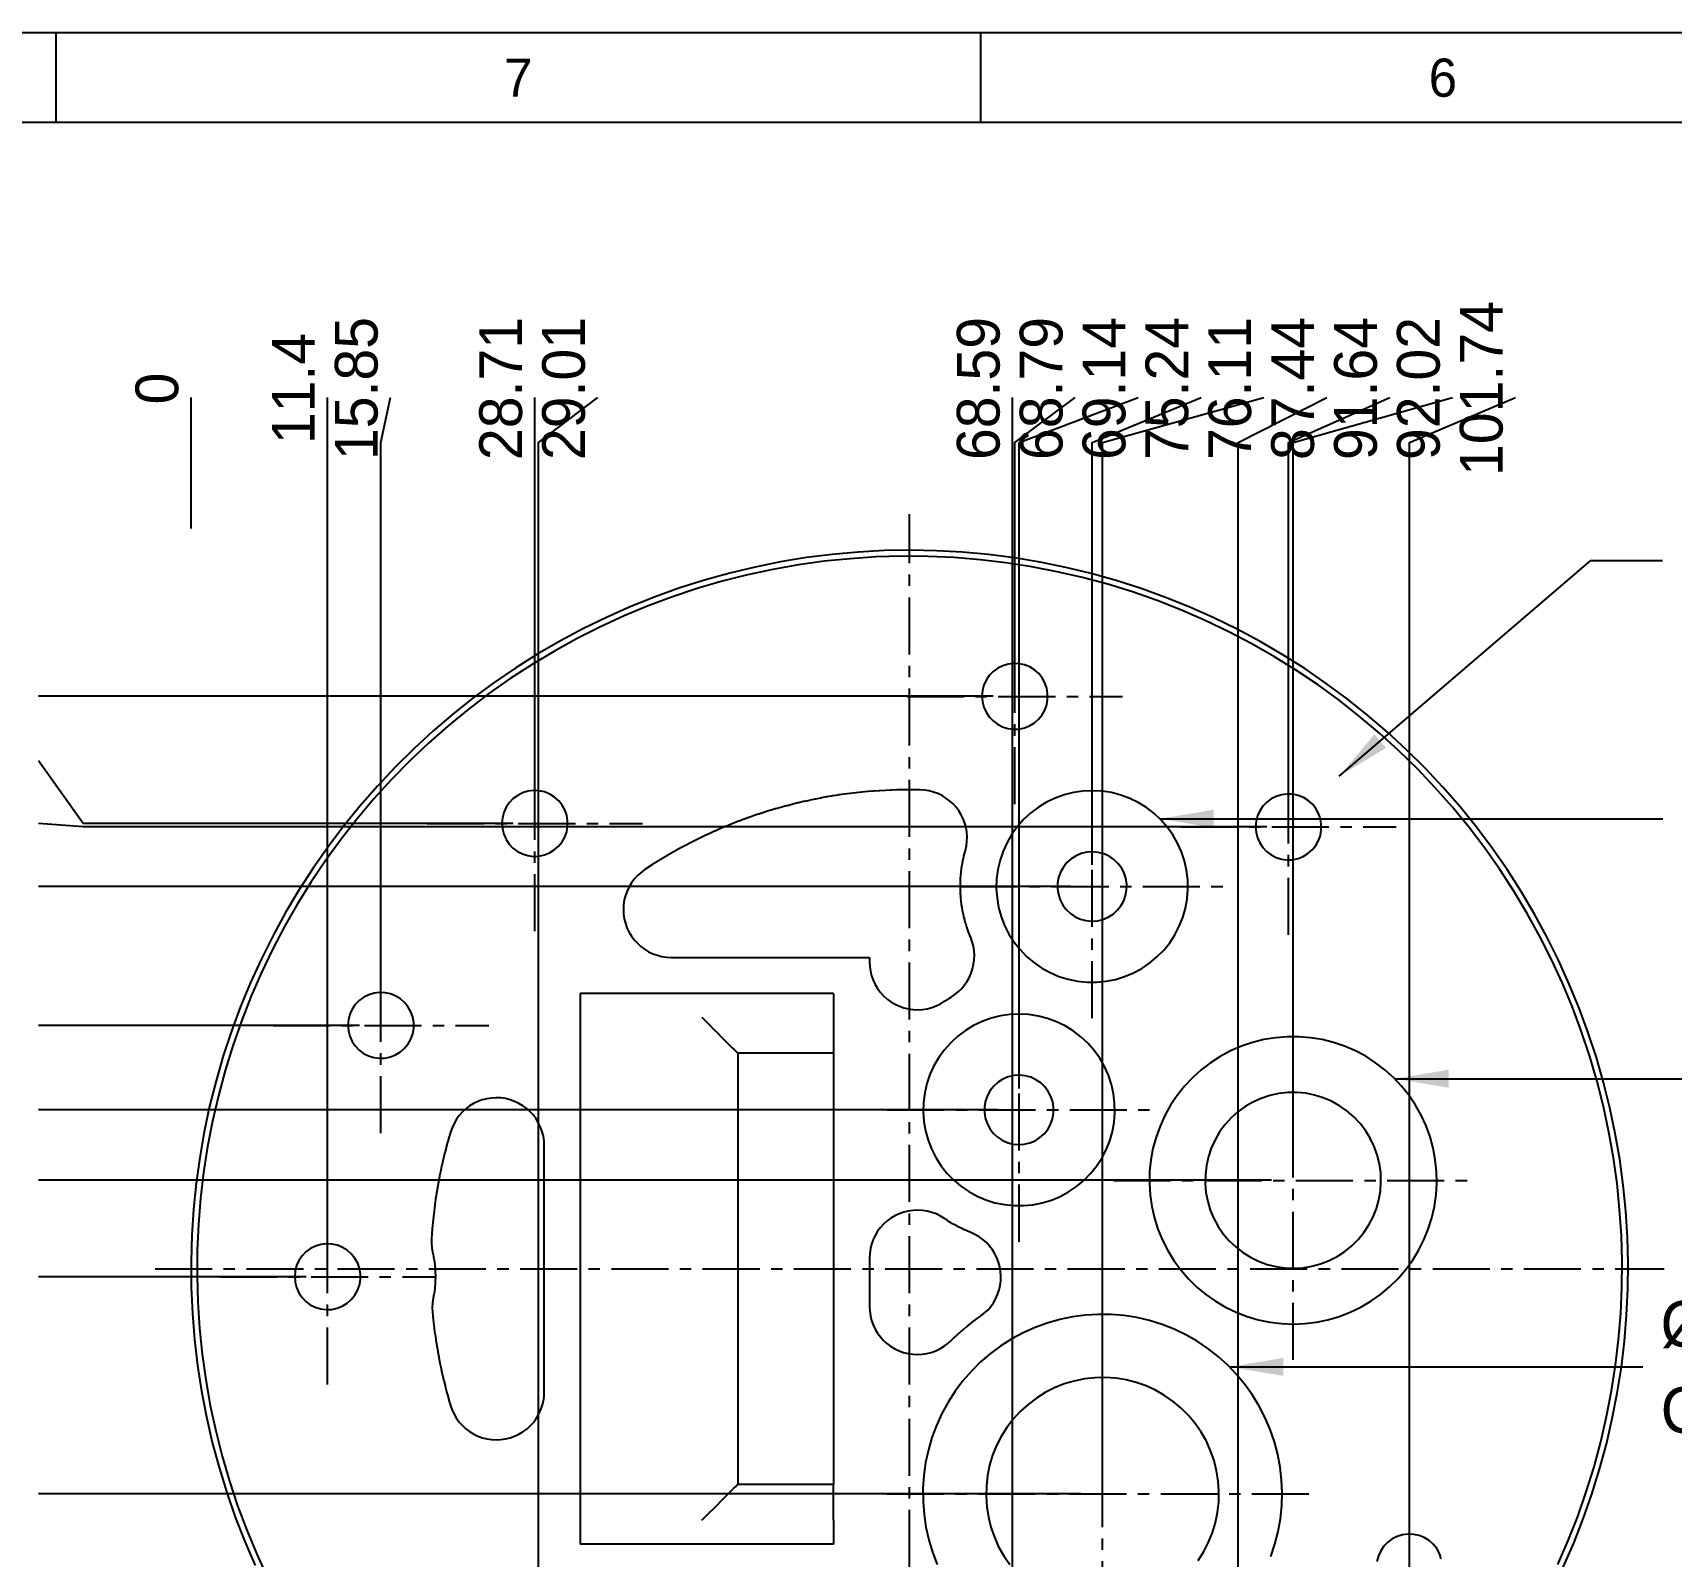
# Model space of a CAD drawing. Header units: millimetres. Extents: x 5 to 427, y 5 to 274.
# Drawn here: x 60.2 to 151.4, y 189.6 to 274.4 of the extents above; entities that cross this region are included whole.
import ezdxf
from ezdxf.enums import TextEntityAlignment as Align

# ---------------------------------------------------------------- set-up
doc = ezdxf.new("R2010")
doc.units = ezdxf.units.MM
doc.linetypes.add('CENTER', pattern=[5.08, 3.175, -0.635, 0.635, -0.635])
for name, color, linetype in [('BORDER', 7, 'CONTINUOUS'), ('CENTER', 1, 'CENTER'), ('DIM', 3, 'CONTINUOUS'), ('TEXT', 7, 'Continuous'), ('THIN', 7, 'CONTINUOUS'), ('VISIBLE', 7, 'CONTINUOUS')]:
    doc.layers.add(name, color=color, linetype=linetype)

msp = doc.modelspace()

# ---------------------------------------------------------------- linework, layer by layer
at = {"layer": 'BORDER'}
msp.add_lwpolyline([(10, 10), (421.8, 10), (421.8, 269.4), (10, 269.4)], close=True, dxfattribs=at)
at = {"layer": 'CENTER'}
for points in [[(109, 163.597), (109, 247.597)], [(114.86, 231.463), (114.86, 243.463)], [(108.86, 237.463), (120.86, 237.463)], [(88.139, 224.388), (88.139, 236.388)], [(130.093, 224.19), (130.093, 236.19)], [(119.162, 219.546), (119.162, 234.212)], [(82.139, 230.388), (94.139, 230.388)], [(124.093, 230.19), (136.093, 230.19)], [(111.828, 226.879), (126.495, 226.879)], [(79.569, 213.146), (79.569, 225.146)], [(115.092, 207.106), (115.092, 221.773)], [(130.348, 200.521), (130.348, 220.521)], [(73.569, 219.146), (85.569, 219.146)], [(107.759, 214.439), (122.425, 214.439)], [(76.603, 199.156), (76.603, 211.156)], [(120.348, 210.521), (140.348, 210.521)], [(67, 205.597), (151, 205.597)], [(70.603, 205.156), (82.603, 205.156)], [(119.74, 181.063), (119.74, 205.063)], [(136.824, 182.997), (136.824, 194.997)], [(107.74, 193.063), (131.74, 193.063)]]:
    msp.add_lwpolyline(points, dxfattribs=at)
at = {"layer": 'DIM'}
for points in [[(69.002, 246.797), (69.002, 251.597), (69.002, 254.097)], [(76.6, 206.356), (76.6, 251.597), (76.6, 254.097)], [(79.566, 220.346), (79.566, 251.597), (80.1, 254.097)], [(88.14, 231.588), (88.14, 251.597), (88.14, 254.097)], [(88.34, 181.84), (88.34, 251.597), (91.64, 254.097)], [(114.726, 174.907), (114.726, 251.597), (114.726, 254.097)], [(114.86, 238.663), (114.86, 251.597), (118.226, 254.097)], [(115.093, 215.639), (115.093, 251.597), (121.726, 254.097)], [(119.16, 228.079), (119.16, 251.597), (125.226, 254.097)], [(119.74, 194.263), (119.74, 251.597), (128.726, 254.097)], [(127.293, 180.057), (127.293, 251.597), (132.226, 254.097)], [(130.093, 231.39), (130.093, 251.597), (135.726, 254.097)], [(130.346, 211.721), (130.346, 251.597), (139.226, 254.097)], [(136.826, 190.197), (136.826, 251.597), (142.726, 254.097)], [(132.922, 233.019), (146.922, 245.019), (150.922, 245.019)], [(113.66, 237.464), (63.002, 237.464), (60.502, 237.464)], [(86.939, 230.39), (63.002, 230.39), (60.502, 233.877)], [(128.893, 230.19), (63.002, 230.19), (60.502, 230.377)], [(122.933, 230.65), (146.933, 230.65), (150.933, 230.65)], [(117.962, 226.877), (63.002, 226.877), (60.502, 226.877)], [(78.369, 219.144), (63.002, 219.144), (60.502, 219.144)], [(136.005, 216.178), (150.005, 216.178), (154.005, 216.178)], [(113.892, 214.437), (63.002, 214.437), (60.502, 214.437)], [(129.148, 210.524), (63.002, 210.524), (60.502, 210.524)], [(75.403, 205.157), (63.002, 205.157), (60.502, 205.157)], [(126.811, 200.134), (145.811, 200.134), (149.811, 200.134)], [(118.54, 193.064), (63.002, 193.064), (60.502, 193.064)]]:
    msp.add_lwpolyline(points, dxfattribs=at)
for points in [[(132.922, 233.019), (135.525, 234.591), (134.874, 235.351)], [(122.933, 230.65), (125.933, 230.15), (125.933, 231.15)], [(136.005, 216.178), (139.005, 215.678), (139.005, 216.678)], [(126.811, 200.134), (129.811, 199.634), (129.811, 200.634)]]:
    msp.add_solid(points, dxfattribs=at)
at = {"layer": 'THIN'}
msp.add_lwpolyline([(5, 5), (426.8, 5), (426.8, 274.4), (5, 274.4)], close=True, dxfattribs=at)
for points in [[(61.475, 274.4), (61.475, 269.4)], [(112.95, 274.4), (112.95, 269.4)]]:
    msp.add_lwpolyline(points, dxfattribs=at)
at = {"layer": 'VISIBLE'}
for points in [[(145.392, 188.997), (145.971, 190.329), (146.501, 191.682), (146.982, 193.053), (147.412, 194.44), (147.792, 195.842), (148.12, 197.257), (148.397, 198.683), (148.623, 200.118), (148.795, 201.561), (148.916, 203.008), (148.983, 204.459), (148.998, 205.912), (148.961, 207.364), (148.87, 208.814), (148.727, 210.26), (148.531, 211.699), (148.284, 213.131), (147.984, 214.552), (147.633, 215.962), (147.232, 217.358), (146.779, 218.738), (146.277, 220.101), (145.726, 221.445), (145.126, 222.769), (144.479, 224.069), (143.785, 225.345), (143.045, 226.595), (142.26, 227.818), (141.431, 229.011), (140.56, 230.173), (139.646, 231.303), (138.693, 232.398), (137.7, 233.459), (136.669, 234.483), (135.602, 235.468), (134.5, 236.415), (133.364, 237.32), (132.196, 238.184), (130.998, 239.005), (129.77, 239.782), (128.515, 240.513), (127.235, 241.199), (125.93, 241.838), (124.603, 242.428), (123.255, 242.971), (121.889, 243.464), (120.505, 243.907), (119.106, 244.299), (117.694, 244.641), (116.271, 244.931), (114.838, 245.169), (113.397, 245.355), (111.951, 245.488), (110.5, 245.569), (109.048, 245.597), (107.595, 245.572), (106.145, 245.495), (104.698, 245.365), (103.257, 245.183), (101.823, 244.948), (100.399, 244.662), (98.986, 244.324), (97.587, 243.934), (96.202, 243.495), (94.834, 243.005), (93.485, 242.466), (92.157, 241.878), (90.851, 241.243), (89.568, 240.56), (88.311, 239.832), (87.082, 239.058), (85.882, 238.24), (84.711, 237.379), (83.573, 236.476), (82.469, 235.533), (81.399, 234.549), (80.366, 233.528), (79.371, 232.47), (78.415, 231.376), (77.499, 230.249), (76.625, 229.089), (75.793, 227.898), (75.005, 226.677), (74.262, 225.429), (73.565, 224.155), (72.914, 222.856), (72.311, 221.534), (71.757, 220.191), (71.252, 218.829), (70.796, 217.45), (70.391, 216.055), (70.037, 214.646), (69.734, 213.225), (69.483, 211.795), (69.284, 210.356), (69.137, 208.91), (69.043, 207.461), (69.002, 206.009), (69.013, 204.556), (69.077, 203.105), (69.194, 201.657), (69.363, 200.214), (69.585, 198.778), (69.859, 197.352), (70.184, 195.936), (70.56, 194.533), (70.987, 193.144), (71.465, 191.772), (71.991, 190.418), (72.567, 189.085)], [(145.089, 189.135), (145.666, 190.464), (146.194, 191.813), (146.673, 193.181), (147.101, 194.565), (147.479, 195.964), (147.805, 197.376), (148.079, 198.799), (148.301, 200.23), (148.471, 201.669), (148.588, 203.114), (148.653, 204.561), (148.664, 206.01), (148.623, 207.458), (148.528, 208.904), (148.381, 210.346), (148.181, 211.781), (147.929, 213.208), (147.625, 214.624), (147.27, 216.029), (146.863, 217.42), (146.406, 218.795), (145.899, 220.152), (145.343, 221.49), (144.739, 222.807), (144.086, 224.101), (143.387, 225.37), (142.642, 226.612), (141.852, 227.827), (141.018, 229.012), (140.142, 230.166), (139.224, 231.287), (138.265, 232.373), (137.268, 233.424), (136.233, 234.438), (135.161, 235.414), (134.055, 236.349), (132.915, 237.244), (131.743, 238.096), (130.541, 238.905), (129.31, 239.67), (128.052, 240.389), (126.769, 241.061), (125.462, 241.687), (124.133, 242.264), (122.783, 242.792), (121.416, 243.271), (120.032, 243.699), (118.633, 244.076), (117.221, 244.402), (115.798, 244.677), (114.366, 244.899), (112.927, 245.069), (111.483, 245.186), (110.036, 245.25), (108.587, 245.262), (107.138, 245.22), (105.693, 245.126), (104.251, 244.979), (102.816, 244.779), (101.389, 244.527), (99.972, 244.223), (98.568, 243.868), (97.177, 243.461), (95.802, 243.004), (94.445, 242.497), (93.107, 241.941), (91.79, 241.336), (90.496, 240.684), (89.227, 239.985), (87.984, 239.239), (86.77, 238.449), (85.585, 237.616), (84.431, 236.739), (83.31, 235.821), (82.223, 234.863), (81.172, 233.865), (80.158, 232.83), (79.183, 231.759), (78.247, 230.652), (77.353, 229.512), (76.501, 228.341), (75.692, 227.138), (74.927, 225.908), (74.208, 224.65), (73.535, 223.366), (72.91, 222.059), (72.333, 220.73), (71.805, 219.381), (71.326, 218.013), (70.898, 216.629), (70.52, 215.23), (70.194, 213.818), (69.92, 212.396), (69.698, 210.964), (69.528, 209.525), (69.411, 208.081), (69.346, 206.633), (69.335, 205.184), (69.377, 203.736), (69.471, 202.29), (69.618, 200.849), (69.818, 199.414), (70.07, 197.987), (70.374, 196.57), (70.729, 195.165), (71.136, 193.775), (71.593, 192.4), (72.1, 191.042), (72.656, 189.704), (73.261, 188.387)], [(116.528, 236.702), (116.632, 236.995), (116.686, 237.301), (116.687, 237.612), (116.635, 237.919), (116.533, 238.212), (116.382, 238.484), (116.187, 238.727), (115.955, 238.933), (115.69, 239.097), (115.402, 239.214), (115.099, 239.28), (114.788, 239.295), (114.479, 239.256), (114.182, 239.166), (113.904, 239.027), (113.653, 238.843), (113.437, 238.619), (113.262, 238.362), (113.133, 238.079), (113.054, 237.779), (113.026, 237.469), (113.051, 237.159), (113.129, 236.858), (113.256, 236.574), (113.429, 236.316), (113.644, 236.091), (113.893, 235.905), (114.17, 235.764), (114.467, 235.672), (114.775, 235.631), (115.086, 235.644), (115.39, 235.708), (115.679, 235.823), (115.945, 235.985), (116.179, 236.19), (116.375, 236.431), (116.528, 236.702)], [(89.807, 229.627), (89.911, 229.92), (89.965, 230.226), (89.966, 230.537), (89.914, 230.844), (89.812, 231.137), (89.661, 231.409), (89.467, 231.652), (89.234, 231.858), (88.97, 232.022), (88.681, 232.139), (88.378, 232.206), (88.067, 232.22), (87.758, 232.181), (87.461, 232.091), (87.183, 231.952), (86.932, 231.768), (86.716, 231.544), (86.541, 231.287), (86.412, 231.005), (86.333, 230.704), (86.305, 230.394), (86.331, 230.084), (86.408, 229.783), (86.535, 229.499), (86.708, 229.241), (86.923, 229.016), (87.172, 228.83), (87.449, 228.689), (87.746, 228.597), (88.055, 228.556), (88.365, 228.569), (88.669, 228.633), (88.958, 228.748), (89.224, 228.91), (89.458, 229.115), (89.654, 229.356), (89.807, 229.627)], [(103.452, 231.68), (103.42, 231.673)], [(103.74, 231.74), (103.452, 231.68)], [(103.772, 231.746), (103.74, 231.74)], [(104.062, 231.803), (103.772, 231.746)], [(104.094, 231.809), (104.062, 231.803)], [(104.383, 231.861), (104.094, 231.809)], [(104.416, 231.867), (104.383, 231.861)], [(104.706, 231.916), (104.416, 231.867)], [(104.738, 231.921), (104.706, 231.916)], [(105.029, 231.967), (104.738, 231.921)], [(105.062, 231.971), (105.029, 231.967)], [(105.353, 232.013), (105.062, 231.971)], [(105.386, 232.018), (105.353, 232.013)], [(105.678, 232.056), (105.386, 232.018)], [(105.71, 232.06), (105.678, 232.056)], [(106.003, 232.095), (105.71, 232.06)], [(106.035, 232.098), (106.003, 232.095)], [(106.328, 232.13), (106.035, 232.098)], [(106.361, 232.133), (106.328, 232.13)], [(106.654, 232.16), (106.361, 232.133)], [(106.687, 232.163), (106.654, 232.16)], [(106.98, 232.187), (106.687, 232.163)], [(107.013, 232.19), (106.98, 232.187)], [(107.307, 232.21), (107.013, 232.19)], [(107.339, 232.212), (107.307, 232.21)], [(107.633, 232.229), (107.339, 232.212)], [(107.666, 232.23), (107.633, 232.229)], [(107.96, 232.243), (107.666, 232.23)], [(107.993, 232.245), (107.96, 232.243)], [(108.287, 232.254), (107.993, 232.245)], [(108.32, 232.255), (108.287, 232.254)], [(108.614, 232.261), (108.32, 232.255)], [(108.647, 232.261), (108.614, 232.261)], [(108.942, 232.264), (108.647, 232.261)], [(108.974, 232.264), (108.942, 232.264)], [(109.269, 232.262), (108.974, 232.264)], [(109.302, 232.262), (109.269, 232.262)], [(109.582, 232.257), (109.302, 232.262)], [(109.837, 232.241), (109.582, 232.257)], [(110.089, 232.2), (109.837, 232.241)], [(110.336, 232.135), (110.089, 232.2)], [(110.576, 232.047), (110.336, 232.135)], [(110.807, 231.936), (110.576, 232.047)], [(111.025, 231.803), (110.807, 231.936)], [(111.231, 231.651), (111.025, 231.803)], [(124.014, 224.666), (124.21, 225.16), (124.356, 225.671), (124.451, 226.194), (124.493, 226.724), (124.482, 227.256), (124.418, 227.784), (124.301, 228.303), (124.134, 228.807), (123.917, 229.293), (123.654, 229.754), (123.345, 230.187), (122.995, 230.587), (122.606, 230.951), (122.184, 231.273), (121.731, 231.552), (121.253, 231.785), (120.754, 231.969), (120.24, 232.102), (119.714, 232.184), (119.183, 232.212), (118.652, 232.188), (118.126, 232.111), (117.61, 231.982), (117.11, 231.802), (116.63, 231.573), (116.175, 231.298), (115.75, 230.979), (115.359, 230.619), (115.005, 230.221), (114.693, 229.791), (114.426, 229.332), (114.205, 228.848), (114.034, 228.345), (113.913, 227.827), (113.845, 227.299), (113.829, 226.768), (113.867, 226.238), (113.957, 225.714), (114.099, 225.201), (114.291, 224.705), (114.532, 224.231), (114.819, 223.784), (115.148, 223.366), (115.518, 222.984), (115.924, 222.641), (116.362, 222.34), (116.828, 222.083), (117.317, 221.875), (117.824, 221.716), (118.345, 221.609), (118.874, 221.554), (119.406, 221.551), (119.935, 221.602), (120.456, 221.705), (120.965, 221.86), (121.456, 222.064), (121.924, 222.317), (122.364, 222.615), (122.773, 222.955), (123.146, 223.334), (123.479, 223.748), (123.769, 224.194), (124.014, 224.666)], [(131.761, 229.429), (131.866, 229.722), (131.919, 230.028), (131.92, 230.339), (131.869, 230.646), (131.766, 230.94), (131.616, 231.212), (131.421, 231.454), (131.188, 231.66), (130.924, 231.824), (130.636, 231.941), (130.332, 232.008), (130.022, 232.022), (129.713, 231.984), (129.415, 231.894), (129.137, 231.755), (128.887, 231.571), (128.671, 231.347), (128.496, 231.09), (128.367, 230.807), (128.287, 230.506), (128.26, 230.196), (128.285, 229.887), (128.363, 229.585), (128.49, 229.302), (128.663, 229.043), (128.877, 228.818), (129.127, 228.632), (129.404, 228.491), (129.701, 228.399), (130.009, 228.359), (130.32, 228.371), (130.624, 228.435), (130.913, 228.55), (131.178, 228.712), (131.412, 228.917), (131.609, 229.158), (131.761, 229.429)], [(100.27, 230.794), (99.992, 230.696)], [(100.301, 230.805), (100.27, 230.794)], [(100.58, 230.9), (100.301, 230.805)], [(100.611, 230.91), (100.58, 230.9)], [(100.891, 231.001), (100.611, 230.91)], [(100.922, 231.011), (100.891, 231.001)], [(101.203, 231.099), (100.922, 231.011)], [(101.235, 231.108), (101.203, 231.099)], [(101.517, 231.192), (101.235, 231.108)], [(101.548, 231.201), (101.517, 231.192)], [(101.831, 231.282), (101.548, 231.201)], [(101.863, 231.291), (101.831, 231.282)], [(102.147, 231.368), (101.863, 231.291)], [(102.179, 231.377), (102.147, 231.368)], [(102.464, 231.45), (102.179, 231.377)], [(102.496, 231.458), (102.464, 231.45)], [(102.782, 231.529), (102.496, 231.458)], [(102.813, 231.536), (102.782, 231.529)], [(103.1, 231.603), (102.813, 231.536)], [(103.132, 231.61), (103.1, 231.603)], [(103.42, 231.673), (103.132, 231.61)], [(111.42, 231.479), (111.231, 231.651)], [(111.592, 231.29), (111.42, 231.479)], [(111.745, 231.085), (111.592, 231.29)], [(111.878, 230.867), (111.745, 231.085)], [(111.99, 230.637), (111.878, 230.867)], [(98.14, 229.952), (97.872, 229.831)], [(98.17, 229.966), (98.14, 229.952)], [(98.44, 230.084), (98.17, 229.966)], [(98.47, 230.097), (98.44, 230.084)], [(98.741, 230.212), (98.47, 230.097)], [(98.771, 230.224), (98.741, 230.212)], [(99.044, 230.336), (98.771, 230.224)], [(99.074, 230.348), (99.044, 230.336)], [(99.348, 230.456), (99.074, 230.348)], [(99.379, 230.468), (99.348, 230.456)], [(99.654, 230.573), (99.379, 230.468)], [(99.685, 230.584), (99.654, 230.573)], [(99.961, 230.685), (99.685, 230.584)], [(99.992, 230.696), (99.961, 230.685)], [(112.079, 230.397), (111.99, 230.637)], [(112.144, 230.15), (112.079, 230.397)], [(112.186, 229.898), (112.144, 230.15)], [(112.203, 229.643), (112.186, 229.898)], [(96.119, 228.947), (96.091, 228.931)], [(96.378, 229.088), (96.119, 228.947)], [(96.407, 229.103), (96.378, 229.088)], [(96.667, 229.241), (96.407, 229.103)], [(96.696, 229.256), (96.667, 229.241)], [(96.958, 229.39), (96.696, 229.256)], [(96.987, 229.405), (96.958, 229.39)], [(97.251, 229.536), (96.987, 229.405)], [(97.28, 229.551), (97.251, 229.536)], [(97.546, 229.679), (97.28, 229.551)], [(97.575, 229.693), (97.546, 229.679)], [(97.842, 229.817), (97.575, 229.693)], [(97.872, 229.831), (97.842, 229.817)], [(112.108, 228.884), (112.164, 229.133)], [(112.164, 229.133), (112.196, 229.387)], [(112.196, 229.387), (112.203, 229.643)], [(94.684, 228.095), (94.436, 227.936)], [(94.712, 228.113), (94.684, 228.095)], [(94.961, 228.269), (94.712, 228.113)], [(94.989, 228.287), (94.961, 228.269)], [(95.241, 228.44), (94.989, 228.287)], [(95.269, 228.457), (95.241, 228.44)], [(95.522, 228.607), (95.269, 228.457)], [(95.55, 228.624), (95.522, 228.607)], [(95.805, 228.771), (95.55, 228.624)], [(95.834, 228.787), (95.805, 228.771)], [(96.091, 228.931), (95.834, 228.787)], [(111.917, 228.017), (111.922, 228.049)], [(111.922, 228.049), (111.947, 228.194)], [(111.947, 228.194), (111.953, 228.226)], [(111.953, 228.226), (111.982, 228.371)], [(111.982, 228.371), (111.988, 228.403)], [(111.988, 228.403), (112.02, 228.546)], [(112.02, 228.546), (112.028, 228.578)], [(112.028, 228.578), (112.064, 228.721)], [(112.064, 228.721), (112.072, 228.753)], [(112.072, 228.753), (112.108, 228.884)], [(120.918, 226.078), (121.026, 226.378), (121.083, 226.692), (121.088, 227.01), (121.04, 227.326), (120.941, 227.629), (120.793, 227.911), (120.601, 228.166), (120.369, 228.385), (120.105, 228.563), (119.815, 228.696), (119.507, 228.778), (119.19, 228.809), (118.872, 228.788), (118.561, 228.714), (118.268, 228.59), (117.998, 228.42), (117.761, 228.207), (117.561, 227.958), (117.405, 227.68), (117.297, 227.38), (117.24, 227.067), (117.236, 226.748), (117.284, 226.433), (117.383, 226.13), (117.53, 225.847), (117.722, 225.593), (117.954, 225.373), (118.218, 225.195), (118.508, 225.063), (118.816, 224.98), (119.133, 224.949), (119.452, 224.971), (119.762, 225.044), (120.055, 225.168), (120.325, 225.339), (120.563, 225.551), (120.762, 225.8), (120.918, 226.078)], [(93.679, 227.297), (93.522, 227.087)], [(93.856, 227.491), (93.679, 227.297)], [(94.051, 227.666), (93.856, 227.491)], [(94.262, 227.821), (94.051, 227.666)], [(94.409, 227.918), (94.262, 227.821)], [(94.436, 227.936), (94.409, 227.918)], [(111.829, 226.974), (111.832, 227.121)], [(111.832, 227.121), (111.834, 227.154)], [(111.834, 227.154), (111.841, 227.301)], [(111.841, 227.301), (111.843, 227.334)], [(111.843, 227.334), (111.853, 227.481)], [(111.853, 227.481), (111.856, 227.513)], [(111.856, 227.513), (111.87, 227.66)], [(111.87, 227.66), (111.874, 227.692)], [(111.874, 227.692), (111.891, 227.838)], [(111.891, 227.838), (111.896, 227.871)], [(111.896, 227.871), (111.917, 228.017)], [(93.185, 226.38), (93.12, 226.126)], [(93.274, 226.626), (93.185, 226.38)], [(93.387, 226.863), (93.274, 226.626)], [(93.522, 227.087), (93.387, 226.863)], [(111.829, 226.941), (111.829, 226.974)], [(111.829, 226.794), (111.829, 226.941)], [(111.829, 226.761), (111.829, 226.794)], [(111.833, 226.614), (111.829, 226.761)], [(111.834, 226.581), (111.833, 226.614)], [(111.842, 226.434), (111.834, 226.581)], [(111.844, 226.402), (111.842, 226.434)], [(111.855, 226.255), (111.844, 226.402)], [(111.858, 226.222), (111.855, 226.255)], [(111.873, 226.076), (111.858, 226.222)], [(93.081, 225.866), (93.067, 225.605)], [(93.067, 225.605), (93.079, 225.343)], [(93.079, 225.343), (93.117, 225.083)], [(93.12, 226.126), (93.081, 225.866)], [(111.876, 226.043), (111.873, 226.076)], [(111.894, 225.897), (111.876, 226.043)], [(111.899, 225.865), (111.894, 225.897)], [(111.921, 225.719), (111.899, 225.865)], [(111.926, 225.687), (111.921, 225.719)], [(111.951, 225.542), (111.926, 225.687)], [(111.957, 225.509), (111.951, 225.542)], [(111.986, 225.365), (111.957, 225.509)], [(111.993, 225.333), (111.986, 225.365)], [(112.026, 225.189), (111.993, 225.333)], [(93.117, 225.083), (93.18, 224.829)], [(93.18, 224.829), (93.268, 224.582)], [(93.268, 224.582), (93.38, 224.345)], [(112.033, 225.158), (112.026, 225.189)], [(112.069, 225.015), (112.033, 225.158)], [(112.078, 224.983), (112.069, 225.015)], [(112.117, 224.841), (112.078, 224.983)], [(112.126, 224.81), (112.117, 224.841)], [(112.169, 224.669), (112.126, 224.81)], [(112.179, 224.638), (112.169, 224.669)], [(112.226, 224.498), (112.179, 224.638)], [(112.236, 224.467), (112.226, 224.498)], [(112.286, 224.329), (112.236, 224.467)], [(93.38, 224.345), (93.514, 224.119)], [(93.514, 224.119), (93.67, 223.909)], [(93.67, 223.909), (93.846, 223.714)], [(93.846, 223.714), (94.04, 223.538)], [(94.04, 223.538), (94.25, 223.381)], [(112.298, 224.298), (112.286, 224.329)], [(112.351, 224.161), (112.298, 224.298)], [(112.363, 224.13), (112.351, 224.161)], [(112.403, 224.034), (112.363, 224.13)], [(112.489, 223.796), (112.403, 224.034)], [(112.552, 223.552), (112.489, 223.796)], [(112.592, 223.302), (112.552, 223.552)], [(94.25, 223.381), (94.475, 223.246)], [(94.475, 223.246), (94.712, 223.134)], [(94.712, 223.134), (94.958, 223.046)], [(94.958, 223.046), (95.213, 222.982)], [(95.213, 222.982), (95.472, 222.943)], [(95.472, 222.943), (95.734, 222.93)], [(95.734, 222.93), (106.701, 222.93)], [(106.701, 222.93), (106.763, 222.927)], [(106.763, 222.927), (106.766, 222.865)], [(106.766, 222.865), (106.766, 222.684)], [(106.766, 222.684), (106.779, 222.421)], [(112.567, 222.545), (112.599, 222.796)], [(112.607, 223.049), (112.592, 223.302)], [(112.599, 222.796), (112.607, 223.049)], [(106.779, 222.421), (106.818, 222.16)], [(106.818, 222.16), (106.882, 221.905)], [(106.882, 221.905), (106.972, 221.657)], [(106.972, 221.657), (107.085, 221.419)], [(112.208, 221.605), (112.331, 221.827)], [(112.331, 221.827), (112.432, 222.058)], [(112.432, 222.058), (112.511, 222.299)], [(112.511, 222.299), (112.567, 222.545)], [(81.237, 218.385), (81.341, 218.678), (81.395, 218.985), (81.396, 219.296), (81.344, 219.602), (81.242, 219.896), (81.091, 220.168), (80.897, 220.41), (80.664, 220.617), (80.4, 220.781), (80.111, 220.897), (79.808, 220.964), (79.497, 220.978), (79.189, 220.94), (78.891, 220.85), (78.613, 220.711), (78.362, 220.527), (78.146, 220.303), (77.971, 220.046), (77.842, 219.763), (77.763, 219.462), (77.735, 219.153), (77.761, 218.843), (77.838, 218.541), (77.965, 218.258), (78.138, 217.999), (78.353, 217.774), (78.602, 217.588), (78.879, 217.448), (79.176, 217.355), (79.485, 217.315), (79.795, 217.327), (80.099, 217.392), (80.388, 217.506), (80.654, 217.669), (80.888, 217.873), (81.084, 218.115), (81.237, 218.385)], [(104.766, 220.93), (90.666, 220.93)], [(90.666, 220.93), (90.666, 190.264)], [(104.766, 220.93), (104.766, 219.597)], [(107.085, 221.419), (107.221, 221.194)], [(107.221, 221.194), (107.379, 220.983)], [(107.379, 220.983), (107.557, 220.789)], [(107.557, 220.789), (107.753, 220.613)], [(111.315, 220.725), (111.526, 220.865)], [(111.526, 220.865), (111.722, 221.025)], [(111.722, 221.025), (111.902, 221.203)], [(111.902, 221.203), (112.064, 221.397)], [(112.064, 221.397), (112.208, 221.605)], [(107.753, 220.613), (107.965, 220.457)], [(107.965, 220.457), (108.192, 220.323)], [(108.192, 220.323), (108.431, 220.213)], [(108.431, 220.213), (108.68, 220.126)], [(108.68, 220.126), (108.936, 220.064)], [(108.936, 220.064), (109.196, 220.028)], [(109.196, 220.028), (109.46, 220.017)], [(109.46, 220.017), (109.723, 220.033)], [(109.723, 220.033), (109.983, 220.074)], [(109.983, 220.074), (110.237, 220.141)], [(110.237, 220.141), (110.484, 220.233)], [(110.484, 220.233), (110.721, 220.349)], [(110.721, 220.349), (110.945, 220.487)], [(110.945, 220.487), (110.947, 220.489)], [(110.947, 220.489), (111.07, 220.571)], [(111.07, 220.571), (111.097, 220.589)], [(111.097, 220.589), (111.221, 220.668)], [(111.221, 220.668), (111.249, 220.685)], [(111.249, 220.685), (111.315, 220.725)], [(97.433, 219.597), (97.657, 219.373), (97.878, 219.152), (98.093, 218.937), (98.301, 218.729), (98.497, 218.533), (98.68, 218.35), (98.847, 218.183), (98.997, 218.033), (99.126, 217.904), (99.235, 217.795), (99.321, 217.709), (99.383, 217.647), (99.42, 217.61), (99.433, 217.597)], [(104.766, 219.597), (104.766, 219.373), (104.766, 219.152), (104.766, 218.937), (104.766, 218.729), (104.766, 218.533), (104.766, 218.35), (104.766, 218.183), (104.766, 218.033), (104.766, 217.904), (104.766, 217.795), (104.766, 217.709), (104.766, 217.647), (104.766, 217.61), (104.766, 217.597)], [(119.944, 212.226), (120.141, 212.72), (120.287, 213.231), (120.381, 213.755), (120.423, 214.285), (120.412, 214.816), (120.348, 215.344), (120.232, 215.863), (120.065, 216.368), (119.848, 216.853), (119.584, 217.315), (119.275, 217.748), (118.925, 218.148), (118.537, 218.511), (118.114, 218.834), (117.662, 219.113), (117.184, 219.346), (116.685, 219.529), (116.17, 219.663), (115.645, 219.744), (115.114, 219.773), (114.583, 219.748), (114.057, 219.671), (113.541, 219.542), (113.04, 219.362), (112.56, 219.134), (112.106, 218.858), (111.681, 218.539), (111.289, 218.179), (110.936, 217.782), (110.624, 217.351), (110.356, 216.892), (110.135, 216.408), (109.964, 215.905), (109.844, 215.387), (109.775, 214.86), (109.76, 214.328), (109.797, 213.798), (109.888, 213.274), (110.029, 212.762), (110.222, 212.266), (110.462, 211.792), (110.749, 211.344), (111.079, 210.927), (111.448, 210.545), (111.854, 210.201), (112.292, 209.9), (112.758, 209.644), (113.247, 209.435), (113.755, 209.276), (114.276, 209.169), (114.804, 209.114), (115.336, 209.112), (115.865, 209.163), (116.387, 209.266), (116.896, 209.42), (117.386, 209.625), (117.854, 209.877), (118.295, 210.175), (118.704, 210.515), (119.076, 210.894), (119.41, 211.308), (119.7, 211.754), (119.944, 212.226)], [(137.627, 207.201), (137.873, 207.805), (138.07, 208.428), (138.215, 209.064), (138.307, 209.71), (138.347, 210.362), (138.333, 211.014), (138.266, 211.663), (138.147, 212.305), (137.976, 212.935), (137.754, 213.548), (137.482, 214.142), (137.163, 214.711), (136.799, 215.253), (136.392, 215.763), (135.945, 216.238), (135.46, 216.675), (134.942, 217.071), (134.392, 217.424), (133.816, 217.73), (133.217, 217.989), (132.599, 218.198), (131.966, 218.356), (131.322, 218.462), (130.671, 218.515), (130.019, 218.514), (129.368, 218.461), (128.724, 218.355), (128.091, 218.196), (127.473, 217.987), (126.874, 217.727), (126.298, 217.42), (125.749, 217.067), (125.231, 216.671), (124.747, 216.233), (124.3, 215.757), (123.893, 215.247), (123.53, 214.705), (123.211, 214.135), (122.941, 213.542), (122.719, 212.928), (122.548, 212.298), (122.429, 211.656), (122.363, 211.007), (122.35, 210.354), (122.39, 209.703), (122.484, 209.057), (122.629, 208.421), (122.826, 207.799), (123.073, 207.195), (123.368, 206.613), (123.71, 206.057), (124.096, 205.531), (124.524, 205.037), (124.99, 204.581), (125.492, 204.164), (126.026, 203.789), (126.589, 203.459), (127.177, 203.176), (127.787, 202.942), (128.413, 202.759), (129.052, 202.627), (129.7, 202.548), (130.352, 202.521), (131.004, 202.548), (131.652, 202.628), (132.291, 202.761), (132.917, 202.945), (133.526, 203.179), (134.114, 203.463), (134.677, 203.793), (135.211, 204.168), (135.712, 204.586), (136.178, 205.043), (136.605, 205.536), (136.991, 206.063), (137.332, 206.619), (137.627, 207.201)], [(104.766, 217.597), (99.433, 217.597)], [(99.433, 217.597), (99.433, 193.597)], [(104.766, 217.597), (104.766, 193.597)], [(116.848, 213.638), (116.956, 213.938), (117.013, 214.252), (117.018, 214.571), (116.97, 214.886), (116.871, 215.189), (116.723, 215.472), (116.531, 215.726), (116.3, 215.945), (116.035, 216.124), (115.745, 216.256), (115.437, 216.339), (115.12, 216.37), (114.802, 216.348), (114.492, 216.274), (114.198, 216.15), (113.929, 215.98), (113.691, 215.767), (113.492, 215.519), (113.336, 215.241), (113.228, 214.941), (113.171, 214.627), (113.166, 214.308), (113.214, 213.993), (113.313, 213.69), (113.461, 213.407), (113.653, 213.153), (113.884, 212.934), (114.149, 212.755), (114.439, 212.623), (114.747, 212.54), (115.064, 212.509), (115.382, 212.531), (115.692, 212.605), (115.986, 212.729), (116.255, 212.899), (116.493, 213.111), (116.692, 213.36), (116.848, 213.638)], [(134.802, 208.49), (134.987, 208.958), (135.123, 209.444), (135.209, 209.94), (135.243, 210.443), (135.225, 210.947), (135.155, 211.446), (135.035, 211.935), (134.864, 212.41), (134.646, 212.864), (134.383, 213.293), (134.076, 213.693), (133.73, 214.06), (133.348, 214.389), (132.935, 214.677), (132.494, 214.921), (132.03, 215.118), (131.548, 215.267), (131.054, 215.365), (130.552, 215.412), (130.049, 215.407), (129.548, 215.35), (129.055, 215.242), (128.577, 215.084), (128.117, 214.878), (127.681, 214.625), (127.273, 214.329), (126.898, 213.993), (126.559, 213.62), (126.261, 213.214), (126.006, 212.779), (125.796, 212.321), (125.635, 211.843), (125.525, 211.351), (125.465, 210.851), (125.457, 210.347), (125.501, 209.845), (125.596, 209.35), (125.741, 208.868), (125.936, 208.403), (126.177, 207.96), (126.462, 207.545), (126.789, 207.161), (127.153, 206.813), (127.552, 206.504), (127.979, 206.238), (128.432, 206.017), (128.906, 205.844), (129.394, 205.72), (129.893, 205.648), (130.396, 205.627), (130.899, 205.658), (131.397, 205.74), (131.883, 205.873), (132.352, 206.055), (132.801, 206.285), (133.224, 206.56), (133.616, 206.876), (133.973, 207.232), (134.292, 207.622), (134.569, 208.043), (134.802, 208.49)], [(84.295, 214.502), (84.102, 214.325)], [(84.505, 214.66), (84.295, 214.502)], [(84.729, 214.796), (84.505, 214.66)], [(84.966, 214.909), (84.729, 214.796)], [(85.213, 214.999), (84.966, 214.909)], [(85.467, 215.064), (85.213, 214.999)], [(85.726, 215.104), (85.467, 215.064)], [(85.988, 215.118), (85.726, 215.104)], [(86.25, 215.106), (85.988, 215.118)], [(86.51, 215.069), (86.25, 215.106)], [(86.765, 215.006), (86.51, 215.069)], [(87.012, 214.918), (86.765, 215.006)], [(87.25, 214.807), (87.012, 214.918)], [(87.475, 214.672), (87.25, 214.807)], [(87.686, 214.517), (87.475, 214.672)], [(87.881, 214.341), (87.686, 214.517)], [(83.528, 213.453), (83.442, 213.206)], [(83.639, 213.691), (83.528, 213.453)], [(83.772, 213.917), (83.639, 213.691)], [(83.927, 214.129), (83.772, 213.917)], [(84.102, 214.325), (83.927, 214.129)], [(88.058, 214.147), (87.881, 214.341)], [(88.214, 213.936), (88.058, 214.147)], [(88.35, 213.711), (88.214, 213.936)], [(88.462, 213.474), (88.35, 213.711)], [(88.551, 213.227), (88.462, 213.474)], [(83.284, 212.654), (83.207, 212.369)], [(83.292, 212.685), (83.284, 212.654)], [(83.372, 212.969), (83.292, 212.685)], [(83.381, 213), (83.372, 212.969)], [(83.442, 213.206), (83.381, 213)], [(88.615, 212.973), (88.551, 213.227)], [(88.653, 212.713), (88.615, 212.973)], [(88.666, 212.451), (88.653, 212.713)], [(83.041, 211.702), (82.975, 211.415)], [(83.049, 211.734), (83.041, 211.702)], [(83.118, 212.02), (83.049, 211.734)], [(83.126, 212.052), (83.118, 212.02)], [(83.199, 212.337), (83.126, 212.052)], [(83.207, 212.369), (83.199, 212.337)], [(88.666, 198.743), (88.666, 212.451)], [(82.834, 210.743), (82.779, 210.453)], [(82.84, 210.775), (82.834, 210.743)], [(82.899, 211.063), (82.84, 210.775)], [(82.906, 211.095), (82.899, 211.063)], [(82.968, 211.383), (82.906, 211.095)], [(82.975, 211.415), (82.968, 211.383)], [(82.668, 209.808), (82.662, 209.776)], [(82.716, 210.099), (82.668, 209.808)], [(82.721, 210.131), (82.716, 210.099)], [(82.773, 210.421), (82.721, 210.131)], [(82.779, 210.453), (82.773, 210.421)], [(82.568, 209.129), (82.53, 208.836)], [(82.572, 209.161), (82.568, 209.129)], [(82.613, 209.453), (82.572, 209.161)], [(82.618, 209.485), (82.613, 209.453)], [(82.662, 209.776), (82.618, 209.485)], [(82.456, 208.153), (82.429, 207.86)], [(82.459, 208.186), (82.456, 208.153)], [(82.489, 208.479), (82.459, 208.186)], [(82.493, 208.511), (82.489, 208.479)], [(82.527, 208.804), (82.493, 208.511)], [(82.53, 208.836), (82.527, 208.804)], [(107.555, 208.088), (107.377, 207.894)], [(107.75, 208.264), (107.555, 208.088)], [(107.962, 208.419), (107.75, 208.264)], [(108.188, 208.554), (107.962, 208.419)], [(108.427, 208.665), (108.188, 208.554)], [(108.675, 208.752), (108.427, 208.665)], [(108.93, 208.814), (108.675, 208.752)], [(109.191, 208.851), (108.93, 208.814)], [(109.454, 208.862), (109.191, 208.851)], [(109.716, 208.847), (109.454, 208.862)], [(109.976, 208.806), (109.716, 208.847)], [(110.231, 208.74), (109.976, 208.806)], [(110.477, 208.649), (110.231, 208.74)], [(110.714, 208.534), (110.477, 208.649)], [(110.938, 208.396), (110.714, 208.534)], [(110.966, 208.377), (110.938, 208.396)], [(111.089, 208.295), (110.966, 208.377)], [(111.116, 208.278), (111.089, 208.295)], [(111.241, 208.199), (111.116, 208.278)], [(111.269, 208.182), (111.241, 208.199)], [(111.395, 208.106), (111.269, 208.182)], [(111.424, 208.09), (111.395, 208.106)], [(111.552, 208.018), (111.424, 208.09)], [(111.58, 208.002), (111.552, 208.018)], [(111.71, 207.933), (111.58, 208.002)], [(82.386, 207.279), (82.382, 207.023)], [(82.401, 207.501), (82.386, 207.279)], [(82.403, 207.534), (82.401, 207.501)], [(82.426, 207.827), (82.403, 207.534)], [(82.429, 207.86), (82.426, 207.827)], [(106.971, 207.22), (106.882, 206.973)], [(107.084, 207.458), (106.971, 207.22)], [(107.22, 207.683), (107.084, 207.458)], [(107.377, 207.894), (107.22, 207.683)], [(111.74, 207.918), (111.71, 207.933)], [(111.871, 207.852), (111.74, 207.918)], [(111.901, 207.837), (111.871, 207.852)], [(112.034, 207.774), (111.901, 207.837)], [(112.064, 207.761), (112.034, 207.774)], [(112.198, 207.701), (112.064, 207.761)], [(112.228, 207.689), (112.198, 207.701)], [(112.365, 207.632), (112.228, 207.689)], [(112.403, 207.617), (112.365, 207.632)], [(112.64, 207.509), (112.403, 207.617)], [(112.866, 207.378), (112.64, 207.509)], [(113.077, 207.226), (112.866, 207.378)], [(113.273, 207.055), (113.077, 207.226)], [(113.45, 206.865), (113.273, 207.055)], [(78.271, 204.395), (78.375, 204.688), (78.429, 204.994), (78.43, 205.305), (78.378, 205.612), (78.276, 205.906), (78.125, 206.178), (77.93, 206.42), (77.698, 206.626), (77.434, 206.79), (77.145, 206.907), (76.842, 206.974), (76.531, 206.988), (76.222, 206.95), (75.925, 206.86), (75.647, 206.72), (75.396, 206.536), (75.18, 206.313), (75.005, 206.056), (74.876, 205.773), (74.797, 205.472), (74.769, 205.162), (74.795, 204.852), (74.872, 204.551), (74.999, 204.267), (75.172, 204.009), (75.387, 203.784), (75.636, 203.598), (75.913, 203.457), (76.21, 203.365), (76.519, 203.325), (76.829, 203.337), (77.133, 203.401), (77.422, 203.516), (77.688, 203.678), (77.922, 203.883), (78.118, 204.124), (78.271, 204.395)], [(82.382, 207.023), (82.402, 206.767)], [(82.402, 206.767), (82.446, 206.515)], [(82.446, 206.515), (82.467, 206.424)], [(82.467, 206.424), (82.474, 206.392)], [(82.474, 206.392), (82.496, 206.28)], [(82.496, 206.28), (82.502, 206.247)], [(82.502, 206.247), (82.522, 206.135)], [(106.779, 206.458), (106.766, 206.195)], [(106.766, 206.195), (106.766, 203.497)], [(106.818, 206.718), (106.779, 206.458)], [(106.882, 206.973), (106.818, 206.718)], [(113.609, 206.658), (113.45, 206.865)], [(113.747, 206.437), (113.609, 206.658)], [(113.862, 206.204), (113.747, 206.437)], [(113.954, 205.96), (113.862, 206.204)], [(82.522, 206.135), (82.527, 206.102)], [(82.527, 206.102), (82.544, 205.989)], [(82.544, 205.989), (82.549, 205.957)], [(82.549, 205.957), (82.563, 205.843)], [(82.563, 205.843), (82.567, 205.81)], [(82.567, 205.81), (82.578, 205.696)], [(82.578, 205.696), (82.581, 205.664)], [(82.581, 205.664), (82.589, 205.55)], [(82.589, 205.55), (82.592, 205.517)], [(82.592, 205.517), (82.597, 205.403)], [(82.597, 205.403), (82.599, 205.37)], [(82.599, 205.37), (82.602, 205.255)], [(82.602, 205.255), (82.602, 205.223)], [(114.022, 205.709), (113.954, 205.96)], [(114.065, 205.452), (114.022, 205.709)], [(114.083, 205.193), (114.065, 205.452)], [(82.547, 204.342), (82.53, 204.228)], [(82.551, 204.374), (82.547, 204.342)], [(82.565, 204.488), (82.551, 204.374)], [(82.569, 204.52), (82.565, 204.488)], [(82.58, 204.634), (82.569, 204.52)], [(82.582, 204.667), (82.58, 204.634)], [(82.591, 204.781), (82.582, 204.667)], [(82.593, 204.814), (82.591, 204.781)], [(82.598, 204.928), (82.593, 204.814)], [(82.599, 204.961), (82.598, 204.928)], [(82.602, 205.075), (82.599, 204.961)], [(82.602, 205.223), (82.602, 205.108)], [(82.602, 205.108), (82.602, 205.075)], [(113.903, 204.173), (113.985, 204.42)], [(113.985, 204.42), (114.043, 204.674)], [(114.043, 204.674), (114.076, 204.932)], [(114.076, 204.932), (114.083, 205.193)], [(82.443, 203.702), (82.43, 203.446)], [(82.43, 203.446), (82.442, 203.19)], [(82.481, 203.955), (82.443, 203.702)], [(82.5, 204.051), (82.481, 203.955)], [(82.506, 204.083), (82.5, 204.051)], [(82.525, 204.196), (82.506, 204.083)], [(82.53, 204.228), (82.525, 204.196)], [(106.766, 203.497), (106.779, 203.235)], [(113.348, 203.3), (113.518, 203.497)], [(113.518, 203.497), (113.668, 203.709)], [(113.668, 203.709), (113.797, 203.936)], [(113.797, 203.936), (113.903, 204.173)], [(82.442, 203.19), (82.464, 202.958)], [(82.464, 202.958), (82.467, 202.926)], [(82.467, 202.926), (82.498, 202.633)], [(82.498, 202.633), (82.502, 202.6)], [(82.502, 202.6), (82.537, 202.308)], [(106.779, 203.235), (106.818, 202.976)], [(106.818, 202.976), (106.881, 202.722)], [(106.881, 202.722), (106.969, 202.476)], [(129.114, 189.58), (129.34, 190.266), (129.517, 190.966), (129.643, 191.677), (129.717, 192.395), (129.739, 193.117), (129.71, 193.838), (129.628, 194.555), (129.494, 195.265), (129.31, 195.963), (129.076, 196.646), (128.793, 197.31), (128.463, 197.953), (128.087, 198.569), (127.668, 199.157), (127.208, 199.713), (126.708, 200.235), (126.172, 200.719), (125.603, 201.163), (125.003, 201.565), (124.376, 201.923), (123.725, 202.234), (123.053, 202.498), (122.363, 202.713), (121.66, 202.877), (120.947, 202.99), (120.227, 203.051), (119.505, 203.06), (118.785, 203.017), (118.069, 202.922), (117.362, 202.776), (116.667, 202.579), (115.988, 202.333), (115.329, 202.038), (114.693, 201.696), (114.083, 201.309), (113.503, 200.88), (112.955, 200.409), (112.443, 199.901), (111.968, 199.356), (111.535, 198.779), (111.143, 198.172), (110.797, 197.539), (110.498, 196.882), (110.246, 196.205), (110.044, 195.512), (109.893, 194.806), (109.793, 194.091), (109.744, 193.37), (109.748, 192.648), (109.804, 191.928), (109.912, 191.214), (110.071, 190.51), (110.28, 189.819), (110.539, 189.145)], [(112.24, 202.43), (112.446, 202.591)], [(112.446, 202.591), (112.472, 202.611)], [(112.472, 202.611), (112.682, 202.768)], [(112.682, 202.768), (112.707, 202.786)], [(112.707, 202.786), (112.954, 202.96)], [(112.954, 202.96), (113.159, 203.12)], [(113.159, 203.12), (113.348, 203.3)], [(82.537, 202.308), (82.541, 202.275)], [(82.541, 202.275), (82.579, 201.983)], [(82.579, 201.983), (82.583, 201.951)], [(82.583, 201.951), (82.625, 201.659)], [(82.625, 201.659), (82.63, 201.627)], [(82.63, 201.627), (82.676, 201.336)], [(106.969, 202.476), (107.082, 202.239)], [(107.082, 202.239), (107.216, 202.015)], [(107.216, 202.015), (107.372, 201.804)], [(107.372, 201.804), (107.548, 201.61)], [(107.548, 201.61), (107.742, 201.435)], [(111.128, 201.438), (111.321, 201.614)], [(111.321, 201.614), (111.334, 201.627)], [(111.334, 201.627), (111.358, 201.65)], [(111.358, 201.65), (111.547, 201.831)], [(111.547, 201.831), (111.571, 201.853)], [(111.571, 201.853), (111.764, 202.029)], [(111.764, 202.029), (111.789, 202.051)], [(111.789, 202.051), (111.987, 202.222)], [(111.987, 202.222), (112.012, 202.243)], [(112.012, 202.243), (112.214, 202.41)], [(112.214, 202.41), (112.24, 202.43)], [(82.676, 201.336), (82.681, 201.304)], [(82.681, 201.304), (82.73, 201.013)], [(82.73, 201.013), (82.736, 200.981)], [(82.736, 200.981), (82.788, 200.691)], [(82.788, 200.691), (82.794, 200.659)], [(107.742, 201.435), (107.953, 201.279)], [(107.953, 201.279), (108.178, 201.144)], [(108.178, 201.144), (108.414, 201.032)], [(108.414, 201.032), (108.661, 200.944)], [(108.661, 200.944), (108.915, 200.881)], [(108.915, 200.881), (109.174, 200.843)], [(109.174, 200.843), (109.436, 200.83)], [(109.436, 200.83), (109.697, 200.843)], [(109.697, 200.843), (109.956, 200.882)], [(109.956, 200.882), (110.21, 200.946)], [(110.21, 200.946), (110.457, 201.035)], [(110.457, 201.035), (110.693, 201.147)], [(110.693, 201.147), (110.918, 201.282)], [(110.918, 201.282), (111.128, 201.438)], [(82.794, 200.659), (82.85, 200.37)], [(82.85, 200.37), (82.857, 200.338)], [(82.857, 200.338), (82.916, 200.05)], [(82.916, 200.05), (82.923, 200.018)], [(82.923, 200.018), (82.986, 199.73)], [(82.986, 199.73), (82.994, 199.698)], [(82.994, 199.698), (83.06, 199.411)], [(83.06, 199.411), (83.068, 199.379)], [(83.068, 199.379), (83.138, 199.093)], [(83.138, 199.093), (83.146, 199.061)], [(83.146, 199.061), (83.22, 198.776)], [(125.637, 190.373), (125.855, 190.912), (126.023, 191.469), (126.14, 192.039), (126.207, 192.616), (126.22, 193.198), (126.182, 193.778), (126.092, 194.353), (125.951, 194.917), (125.76, 195.467), (125.52, 195.997), (125.234, 196.503), (124.903, 196.982), (124.531, 197.429), (124.121, 197.841), (123.675, 198.214), (123.197, 198.546), (122.692, 198.834), (122.163, 199.075), (121.614, 199.268), (121.05, 199.411), (120.476, 199.503), (119.895, 199.543), (119.314, 199.531), (118.736, 199.467), (118.166, 199.351), (117.608, 199.185), (117.068, 198.969), (116.55, 198.706), (116.057, 198.397), (115.593, 198.046), (115.163, 197.654), (114.77, 197.225), (114.417, 196.763), (114.107, 196.271), (113.842, 195.753), (113.625, 195.214), (113.456, 194.657), (113.339, 194.087), (113.273, 193.509), (113.259, 192.928), (113.297, 192.347), (113.387, 191.773), (113.528, 191.208), (113.719, 190.659), (113.959, 190.129), (114.245, 189.623), (114.576, 189.144)], [(83.22, 198.776), (83.228, 198.745)], [(83.228, 198.745), (83.306, 198.461)], [(83.306, 198.461), (83.314, 198.429)], [(83.314, 198.429), (83.395, 198.146)], [(83.395, 198.146), (83.404, 198.114)], [(83.404, 198.114), (83.444, 197.981)], [(83.444, 197.981), (83.531, 197.734)], [(88.463, 197.721), (88.551, 197.968)], [(88.551, 197.968), (88.615, 198.222)], [(88.615, 198.222), (88.653, 198.481)], [(88.653, 198.481), (88.666, 198.743)], [(83.531, 197.734), (83.642, 197.496)], [(83.642, 197.496), (83.776, 197.271)], [(83.776, 197.271), (83.932, 197.06)], [(83.932, 197.06), (84.107, 196.865)], [(87.883, 196.855), (88.059, 197.049)], [(88.059, 197.049), (88.215, 197.26)], [(88.215, 197.26), (88.35, 197.484)], [(88.35, 197.484), (88.463, 197.721)], [(84.107, 196.865), (84.3, 196.688)], [(84.3, 196.688), (84.51, 196.531)], [(84.51, 196.531), (84.735, 196.396)], [(84.735, 196.396), (84.971, 196.283)], [(84.971, 196.283), (85.218, 196.194)], [(85.218, 196.194), (85.472, 196.129)], [(85.472, 196.129), (85.731, 196.09)], [(86.255, 196.089), (86.514, 196.127)], [(86.514, 196.127), (86.768, 196.19)], [(86.768, 196.19), (87.015, 196.278)], [(87.015, 196.278), (87.253, 196.389)], [(87.253, 196.389), (87.478, 196.524)], [(87.478, 196.524), (87.688, 196.679)], [(87.688, 196.679), (87.883, 196.855)], [(85.731, 196.09), (85.993, 196.076)], [(85.993, 196.076), (86.255, 196.089)], [(97.433, 191.597), (97.657, 191.821), (97.878, 192.042), (98.094, 192.258), (98.301, 192.465), (98.497, 192.661), (98.68, 192.844), (98.847, 193.011), (98.997, 193.161), (99.126, 193.291), (99.235, 193.399), (99.321, 193.485), (99.383, 193.547), (99.42, 193.585), (99.433, 193.597)], [(104.766, 193.597), (99.433, 193.597)], [(104.766, 191.597), (104.766, 191.821), (104.766, 192.042), (104.766, 192.258), (104.766, 192.465), (104.766, 192.661), (104.766, 192.844), (104.766, 193.011), (104.766, 193.161), (104.766, 193.291), (104.766, 193.399), (104.766, 193.485), (104.766, 193.547), (104.766, 193.585), (104.766, 193.597)], [(104.766, 191.597), (104.766, 190.264)], [(138.6, 189.453), (138.497, 189.747), (138.347, 190.019), (138.152, 190.261), (137.919, 190.468), (137.655, 190.631), (137.367, 190.748), (137.063, 190.815), (136.753, 190.829), (136.444, 190.791), (136.146, 190.701), (135.868, 190.562), (135.618, 190.378), (135.402, 190.154), (135.227, 189.897), (135.098, 189.614), (135.018, 189.313)], [(104.766, 190.264), (90.666, 190.264)], [(125.062, 189.363), (125.372, 189.855), (125.637, 190.373)]]:
    msp.add_lwpolyline(points, dxfattribs=at)

# ---------------------------------------------------------------- texts
at = {"layer": 'TEXT'}
for s, p in [('7', (87.213, 271.9)), ('6', (138.688, 271.9))]:
    msp.add_text(s, height=2.125, dxfattribs=at).set_placement(p, align=Align.MIDDLE_CENTER)
for s, p in [('101.74', (142.726, 254.597)), ('15.85', (80.1, 254.597)), ('28.71', (88.14, 254.597)), ('29.01', (91.64, 254.597)), ('68.59', (114.726, 254.597)), ('68.79', (118.226, 254.597)), ('69.14', (121.726, 254.597)), ('75.24', (125.226, 254.597)), ('76.11', (128.726, 254.597)), ('87.44', (132.226, 254.597)), ('91.64', (135.726, 254.597)), ('92.02', (139.226, 254.597)), ('11.4', (76.6, 254.597)), ('0', (69.002, 254.597))]:
    msp.add_text(s, height=2.38, rotation=90, dxfattribs=at).set_placement(p, align=Align.BOTTOM_CENTER)
for s, p in [('%%c19.45 THRU (-8 AN)', (150.811, 202.534)), ('CBORE %%c30  DP 0.4 BOTH SIDES', (150.811, 197.734))]:
    msp.add_text(s, height=2.55, dxfattribs=at).set_placement(p, align=Align.MIDDLE_LEFT)

doc.saveas('drawing.dxf')
